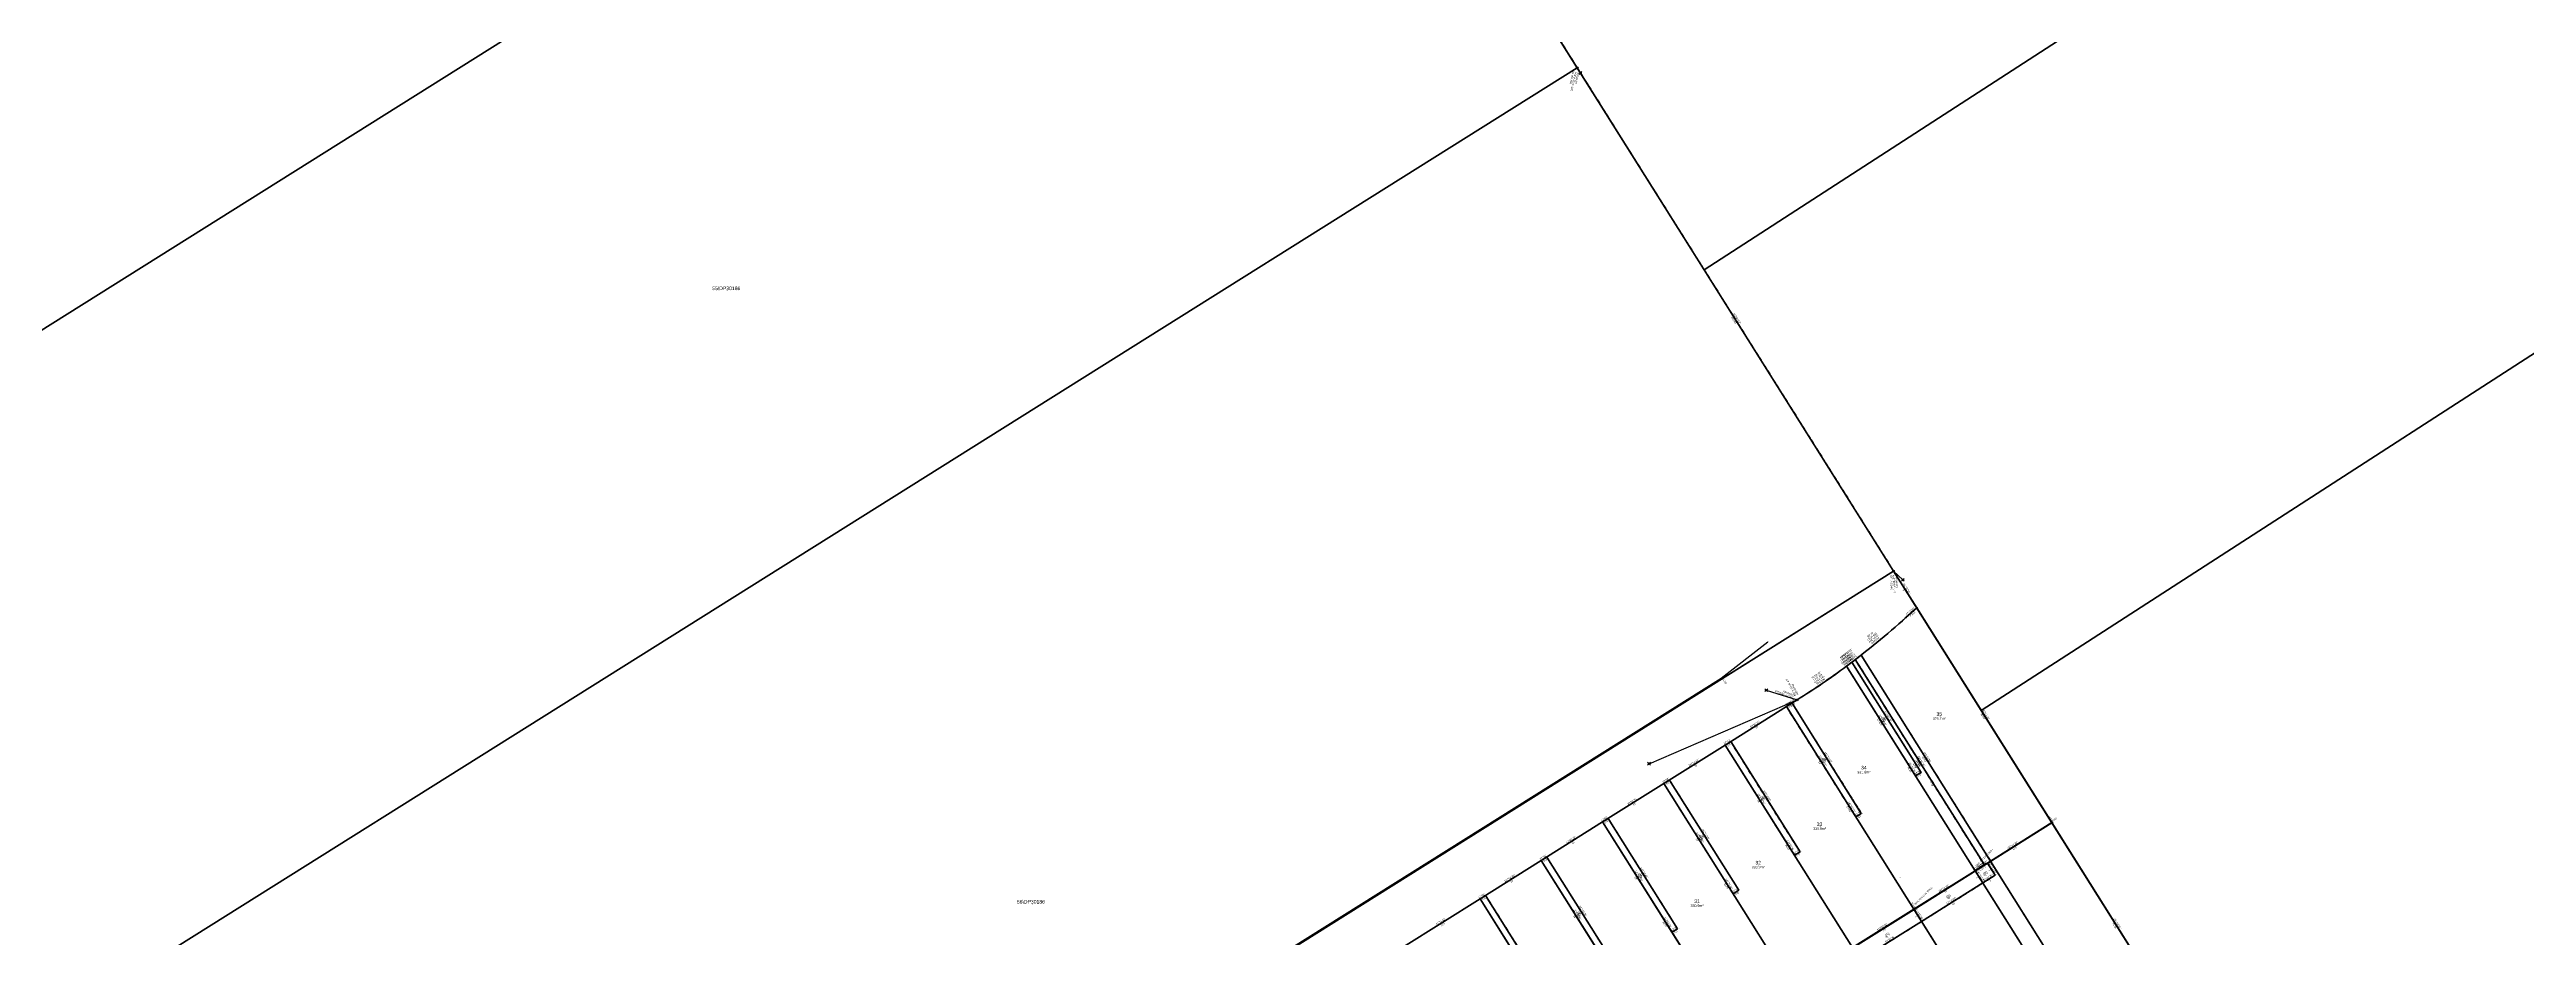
# Model space of a CAD drawing. Extents: x 304674 to 305870, y 6270446 to 6271401.
# Drawn here: x 304849 to 305191.2, y 6270966.6 to 6271089.4 of the extents above; entities that cross this region are included whole.
import ezdxf
from ezdxf.enums import TextEntityAlignment as Align

# ---------------------------------------------------------------- set-up
doc = ezdxf.new("R2010")
doc.units = 0
doc.header["$MEASUREMENT"] = 0
doc.header["$PDMODE"] = 35
doc.header["$PDSIZE"] = 0.2
doc.linetypes.add('EASEMENT', pattern=[1.5, 1, -0.5])
for name, color, linetype, lineweight in [('Adjoining Boundary', 7, 'Continuous', 25), ('Boundary', 5, 'Continuous', 50), ('Connection', 4, 'EASEMENT', 25), ('Drafting', 7, 'Continuous', 25), ('Easement', 8, 'EASEMENT', 25), ('Occupation Fences', 8, 'FENCE', 25), ('Occupation Walls', 7, 'WALL', 25), ('Road', 1, 'Continuous', 50)]:
    doc.layers.add(name, color=color, linetype=linetype, lineweight=lineweight)
doc.layers.add('CG Points', color=7, linetype='Continuous', lineweight=25, plot=False)
doc.layers.add('Lot Definitions', color=3, linetype='Continuous', lineweight=70, plot=False)
for name, color, linetype, plot in [('Monument', 6, 'Continuous', False), ('Occupations', 3, 'Continuous', False), ('RM Connection', 2, 'Continuous', False)]:
    doc.layers.add(name, color=color, linetype=linetype, plot=plot)
doc.styles.get("Standard").update_dxf_attribs({"font": 'arial.ttf'})
doc.linetypes.add('FENCE', pattern='A,1,-0.25,["/",Standard,S=0.35,R=0,X=-0.15,Y=-0.15],-0.25,1', length=2.5)
doc.linetypes.add('WALL', pattern='A,0.75,["\\\\",Standard,S=0.35,R=180,X=0,Y=0],0.25', length=1)

# ---------------------------------------------------------------- blocks, each defined once
blk = doc.blocks.new('RM')
at = {"true_color": 0xffffff}
h = blk.add_hatch(color=7, dxfattribs=at)
h.dxf.hatch_style = 1
h.paths.add_polyline_path([(-0.5, 0, 1), (0.5, 0, 1)])
for radius in [0.5, 0.25]:
    blk.add_circle((0, 0), radius)
blk = doc.blocks.new('POP')
at = {"true_color": 0xffffff}
h = blk.add_hatch(color=7, dxfattribs=at)
h.dxf.hatch_style = 1
h.paths.add_polyline_path([(-0.25, 0, 1), (0.25, 0, 1)])
blk.add_circle((0, 0), 0.25)

msp = doc.modelspace()

# ---------------------------------------------------------------- linework, layer by layer
at = {"layer": 'Adjoining Boundary', "ltscale": 0.5}
for points in [[(305077.62, 6271058.94), (305038.65, 6271120.98), (305276.48, 6271270.38), (305313.34, 6271211.7)], [(304807.6, 6271025.31), (304763.88, 6271094.9), (304972.65, 6271226.06), (305016.36, 6271156.47)], [(305115.9, 6270998), (305077.62, 6271058.94), (305313.34, 6271211.7), (305351.75, 6271150.55)], [(304851.32, 6270955.72), (304807.6, 6271025.31), (305016.36, 6271156.47), (305060.07, 6271086.88)], [(305154.44, 6270936.64), (305115.9, 6270998), (305351.75, 6271150.55), (305390.17, 6271089.4)], [(304895.03, 6270886.14), (304851.32, 6270955.72), (305060.07, 6271086.88), (305103.78, 6271017.29)]]:
    msp.add_lwpolyline(points, close=True, dxfattribs=at)
at = {"layer": 'Boundary', "ltscale": 0.5}
for p, q in [((305106.97, 6271012.21), (305125.64, 6270982.5)), ((305097.28, 6271004.13), (305115.05, 6270975.85)), ((305088.98, 6270998.54), (305106.59, 6270970.53)), ((305098.12, 6270965.21), (305080.52, 6270993.22)), ((305072.05, 6270987.91), (305089.65, 6270959.89)), ((305063.58, 6270982.59), (305081.18, 6270954.57)), ((305125.64, 6270982.5), (305115.05, 6270975.85)), ((305125.64, 6270982.5), (305143.33, 6270954.33)), ((305072.72, 6270949.25), (305055.11, 6270977.27)), ((305115.05, 6270975.85), (305106.59, 6270970.53)), ((305132.66, 6270947.83), (305115.05, 6270975.85)), ((305046.65, 6270971.95), (305064.25, 6270943.93)), ((305056.22, 6270956.7), (305046.65, 6270971.95)), ((305106.59, 6270970.53), (305098.12, 6270965.21)), ((305106.59, 6270970.53), (305124.19, 6270942.51))]:
    msp.add_line(p, q, dxfattribs=at)
at = {"layer": 'Connection', "ltscale": 0.5}
for p, q in [((304885.34, 6271365.05), (305060.07, 6271086.88)), ((305060.07, 6271086.88), (305103.78, 6271017.29))]:
    msp.add_line(p, q, dxfattribs=at)
at = {"layer": 'Easement', "ltscale": 0.5}
for p, q in [((305098.01, 6271004.67), (305107.58, 6270989.43)), ((305116.32, 6270976.64), (305098.49, 6271005.04)), ((305098.49, 6271005.04), (305116.32, 6270976.64)), ((305099.28, 6271005.65), (305117.17, 6270977.18)), ((305106.82, 6270988.95), (305097.28, 6271004.13)), ((305088.98, 6270998.54), (305089.75, 6270999.02)), ((305098.56, 6270983.3), (305088.98, 6270998.54)), ((305089.75, 6270999.02), (305099.32, 6270983.78)), ((305080.52, 6270993.22), (305081.28, 6270993.7)), ((305090.09, 6270977.98), (305080.52, 6270993.22)), ((305090.85, 6270978.46), (305081.28, 6270993.7)), ((305072.05, 6270987.91), (305072.81, 6270988.38)), ((305081.62, 6270972.66), (305072.05, 6270987.91)), ((305072.81, 6270988.38), (305082.39, 6270973.14)), ((305107.58, 6270989.43), (305106.82, 6270988.95)), ((305099.32, 6270983.78), (305098.56, 6270983.3)), ((305063.58, 6270982.59), (305064.34, 6270983.06)), ((305073.16, 6270967.34), (305063.58, 6270982.59)), ((305064.34, 6270983.06), (305073.92, 6270967.82)), ((305055.11, 6270977.27), (305055.88, 6270977.74)), ((305064.69, 6270962.02), (305055.11, 6270977.27)), ((305065.45, 6270962.5), (305055.88, 6270977.74)), ((305090.85, 6270978.46), (305090.09, 6270977.98)), ((305117.17, 6270977.18), (305115.05, 6270975.85)), ((305115.05, 6270975.85), (305116.75, 6270976.91)), ((305117.81, 6270975.22), (305116.75, 6270976.91)), ((305134.77, 6270949.16), (305117.17, 6270977.18)), ((305107.65, 6270968.83), (305116.12, 6270974.15)), ((305116.32, 6270976.64), (305115.05, 6270975.85)), ((305115.05, 6270975.85), (305116.12, 6270974.15)), ((305116.12, 6270974.15), (305117.81, 6270975.22)), ((305046.65, 6270971.95), (305047.41, 6270972.42)), ((305047.41, 6270972.42), (305056.98, 6270957.18)), ((305082.39, 6270973.14), (305081.62, 6270972.66)), ((305106.59, 6270970.53), (305107.65, 6270968.83)), ((305073.92, 6270967.82), (305073.16, 6270967.34)), ((305099.18, 6270963.51), (305107.65, 6270968.83))]:
    msp.add_line(p, q, dxfattribs=at)
for end in [307.8679, 307.3349, 307.0154]:
    msp.add_arc((305032.99, 6271090.91), 108, 306.5364, end, dxfattribs=at)
at = {"layer": 'Lot Definitions', "ltscale": 0.5}
for points in [[(305097.28, 6271004.13, -0.021152), (305090.44, 6270999.46), (305088.98, 6270998.54), (305080.52, 6270993.22), (305072.05, 6270987.91), (305063.58, 6270982.59), (305055.11, 6270977.27), (305046.65, 6270971.95), (305036.06, 6270965.3), (305018.2, 6270954.07), (304996.08, 6270940.18), (304976.17, 6270927.67), (304965.59, 6270921.02), (304957.12, 6270915.7), (304948.66, 6270910.38), (304940.19, 6270905.06), (304931.72, 6270899.74), (304921.14, 6270893.09), (304903.52, 6270882.03), (304901.95, 6270875.13), (304895.03, 6270886.14), (305103.78, 6271017.29), (305106.97, 6271012.21), (305105.48, 6271010.86, -0.024563)], [(305106.97, 6271012.21), (305125.64, 6270982.5), (305115.05, 6270975.85), (305097.28, 6271004.13, 0.024563), (305105.48, 6271010.86)], [(305105.48, 6271010.86), (305106.97, 6271012.21), (305125.64, 6270982.5), (305115.05, 6270975.85), (305097.28, 6271004.13, 0.024563)], [(305117.17, 6270977.18), (305115.05, 6270975.85), (305097.28, 6271004.13, 0.00581), (305099.28, 6271005.65)], [(305115.05, 6270975.85), (305097.28, 6271004.13, 0.003484), (305098.49, 6271005.04), (305116.32, 6270976.64)], [(305106.82, 6270988.95), (305097.28, 6271004.13, 0.00209), (305098.01, 6271004.67), (305107.58, 6270989.43)], [(305097.28, 6271004.13), (305115.05, 6270975.85), (305106.59, 6270970.53), (305088.98, 6270998.54), (305090.44, 6270999.46, 0.019817)], [(305097.28, 6271004.13), (305115.05, 6270975.85), (305106.59, 6270970.53), (305088.98, 6270998.54), (305090.44, 6270999.46, 0.020822)], [(305125.64, 6270982.5), (305143.33, 6270954.33, 0.014078), (305138.09, 6270951.24), (305132.66, 6270947.83), (305115.05, 6270975.85)]]:
    msp.add_lwpolyline(points, format="xyb", close=True, dxfattribs=at)
for points in [[(305098.12, 6270965.21), (305080.52, 6270993.22), (305088.98, 6270998.54), (305106.59, 6270970.53)], [(305099.32, 6270983.78), (305098.56, 6270983.3), (305088.98, 6270998.54), (305089.75, 6270999.02)], [(305089.65, 6270959.89), (305072.05, 6270987.91), (305080.52, 6270993.22), (305098.12, 6270965.21)], [(305090.85, 6270978.46), (305090.09, 6270977.98), (305080.52, 6270993.22), (305081.28, 6270993.7)], [(305072.05, 6270987.91), (305089.65, 6270959.89), (305081.18, 6270954.57), (305063.58, 6270982.59)], [(305082.39, 6270973.14), (305081.62, 6270972.66), (305072.05, 6270987.91), (305072.81, 6270988.38)], [(305072.72, 6270949.25), (305055.11, 6270977.27), (305063.58, 6270982.59), (305081.18, 6270954.57)], [(305073.92, 6270967.82), (305073.16, 6270967.34), (305063.58, 6270982.59), (305064.34, 6270983.06)], [(305064.25, 6270943.93), (305046.65, 6270971.95), (305055.11, 6270977.27), (305072.72, 6270949.25)], [(305065.45, 6270962.5), (305064.69, 6270962.02), (305055.11, 6270977.27), (305055.88, 6270977.74)], [(305115.05, 6270975.85), (305117.17, 6270977.18), (305134.77, 6270949.16), (305132.66, 6270947.83)], [(305116.75, 6270976.91), (305117.81, 6270975.22), (305116.12, 6270974.15), (305115.05, 6270975.85)], [(305115.05, 6270975.85), (305116.12, 6270974.15), (305107.65, 6270968.83), (305106.59, 6270970.53)], [(305124.19, 6270942.51), (305106.59, 6270970.53), (305115.05, 6270975.85), (305132.66, 6270947.83)], [(305050.34, 6270942.57), (305043.69, 6270953.15), (305036.06, 6270965.3), (305046.65, 6270971.95), (305064.25, 6270943.93), (305053.67, 6270937.28)], [(305106.59, 6270970.53), (305107.65, 6270968.83), (305099.18, 6270963.51), (305098.12, 6270965.21)], [(305115.72, 6270937.19), (305098.12, 6270965.21), (305106.59, 6270970.53), (305124.19, 6270942.51)]]:
    msp.add_lwpolyline(points, close=True, dxfattribs=at)
msp.add_lwpolyline([(305046.65, 6270971.95), (305047.41, 6270972.42), (305056.98, 6270957.18), (305056.22, 6270956.7)], dxfattribs=at)
at = {"layer": 'Monument', "ltscale": 0.5}
for p in [(305060.53, 6271086.15), (305105.06, 6271016.07), (305086.19, 6271000.81), (305070, 6270990.64), (305115.05, 6270975.85), (305106.59, 6270970.53)]:
    msp.add_point(p, dxfattribs=at)
at = {"layer": 'Occupation Fences', "ltscale": 0.5}
msp.add_lwpolyline([(304894.95, 6270886.27), (305079.94, 6271002.46), (305086.42, 6271007.49)], dxfattribs=at)
at = {"layer": 'Occupation Walls', "ltscale": 0.5}
msp.add_lwpolyline([(305053.69, 6270937.24), (305064.28, 6270943.88), (305072.74, 6270949.2), (305081.21, 6270954.53), (305089.68, 6270959.85), (305098.14, 6270965.17), (305106.6, 6270970.5), (305125.64, 6270982.45), (305143.3, 6270954.31), (305143.4, 6270954.14)], dxfattribs=at)
at = {"layer": 'Occupations', "ltscale": 0.5}
for p, q in [((305079.94, 6271002.46), (305080.01, 6271002.35)), ((305125.64, 6270982.45), (305125.62, 6270982.49)), ((305125.64, 6270982.45), (305125.66, 6270982.46)), ((305106.6, 6270970.5), (305106.59, 6270970.53))]:
    msp.add_line(p, q, dxfattribs=at)
at = {"layer": 'RM Connection', "ltscale": 0.5}
for p, q in [((305060.53, 6271086.15), (305060.07, 6271086.88)), ((305105.06, 6271016.07), (305103.78, 6271017.29)), ((305086.19, 6271000.81), (305090.44, 6270999.46)), ((305070, 6270990.64), (305090.44, 6270999.46))]:
    msp.add_line(p, q, dxfattribs=at)
at = {"layer": 'Road', "ltscale": 0.5}
for p, q in [((304895.03, 6270886.14), (305103.78, 6271017.29)), ((305103.78, 6271017.29), (305106.97, 6271012.21)), ((305105.48, 6271010.86), (305106.97, 6271012.21)), ((305080.52, 6270993.22), (305088.98, 6270998.54)), ((305088.98, 6270998.54), (305090.44, 6270999.46)), ((305080.52, 6270993.22), (305072.05, 6270987.91)), ((305063.58, 6270982.59), (305072.05, 6270987.91)), ((305055.11, 6270977.27), (305063.58, 6270982.59)), ((305055.11, 6270977.27), (305046.65, 6270971.95)), ((305036.06, 6270965.3), (305046.65, 6270971.95))]:
    msp.add_line(p, q, dxfattribs=at)
for start, end in [(306.5364, 312.1647), (302.1401, 306.5364)]:
    msp.add_arc((305032.99, 6271090.91), 108, start, end, dxfattribs=at)

# ---------------------------------------------------------------- block references
at = {"layer": 'Drafting', "ltscale": 0.5, "xscale": 0.25, "yscale": 0.25, "zscale": 0.25}
for name, p in [('RM', (305060.07, 6271086.88)), ('RM', (305103.78, 6271017.29)), ('POP', (305106.97, 6271012.21)), ('POP', (305105.48, 6271010.86)), ('POP', (305097.28, 6271004.13)), ('POP', (305088.98, 6270998.54)), ('RM', (305090.44, 6270999.46)), ('RM', (305090.44, 6270999.46)), ('POP', (305090.44, 6270999.46)), ('POP', (305080.52, 6270993.22)), ('POP', (305072.05, 6270987.91)), ('POP', (305063.58, 6270982.59)), ('POP', (305125.64, 6270982.5)), ('POP', (305055.11, 6270977.27)), ('POP', (305115.05, 6270975.85)), ('POP', (305046.65, 6270971.95)), ('POP', (305106.59, 6270970.53))]:
    msp.add_blockref(name, p, dxfattribs=at)

# ---------------------------------------------------------------- texts
at = {"layer": 'CG Points', "ltscale": 0.5}
for s, p in [('126be', (305060.07, 6271086.88, 305060.07)), ('383re', (305060.53, 6271086.15, 305060.53)), ('138be', (305077.62, 6271058.94, 305077.62)), ('127se', (304942.51, 6271055.98, 304942.51)), ('58bp', (305103.78, 6271017.29, 305103.78)), ('384re', (305105.06, 6271016.07, 305105.06)), ('50bp', (305106.97, 6271012.21, 305106.97)), ('49bp', (305105.48, 6271010.86, 305105.48)), ('419sp', (305086.42, 6271007.49, 305086.42)), ('66bp', (305097.28, 6271004.13, 305097.28)), ('235bp', (305098.01, 6271004.67, 305098.01)), ('300bp', (305098.49, 6271005.04, 305098.49)), ('308bp', (305099.28, 6271005.65, 305099.28)), ('418sp', (305079.94, 6271002.46, 305079.94)), ('424sp', (305080.01, 6271002.35, 305080.01)), ('387rp', (305086.19, 6271000.81, 305086.19)), ('10bp', (305088.98, 6270998.54, 305088.98)), ('223bp', (305089.75, 6270999.02, 305089.75)), ('15bp', (305090.44, 6270999.46, 305090.44)), ('142be', (305115.9, 6270998, 305115.9)), ('489sp', (305102.42, 6270996.8, 305102.42)), ('437sp', (305110.09, 6270997.11, 305110.09)), ('523sp', (305110.09, 6270997.11, 305110.09)), ('386rp', (305070, 6270990.64, 305070)), ('9bp', (305080.52, 6270993.22, 305080.52)), ('225bp', (305081.28, 6270993.7, 305081.28)), ('487sp', (305094.15, 6270991.16, 305094.15)), ('48bp', (305072.05, 6270987.91, 305072.05)), ('221bp', (305072.81, 6270988.38, 305072.81)), ('438sp', (305099.67, 6270989.7, 305099.67)), ('524sp', (305099.67, 6270989.7, 305099.67)), ('546sp', (305106.79, 6270990.42, 305106.79)), ('233bp', (305106.82, 6270988.95, 305106.82)), ('234bp', (305107.58, 6270989.43, 305107.58)), ('522sp', (305109.19, 6270988, 305109.19)), ('486sp', (305085.68, 6270985.84, 305085.68)), ('232bp', (305099.32, 6270983.78, 305099.32)), ('8bp', (305063.58, 6270982.59, 305063.58)), ('219bp', (305064.34, 6270983.06, 305064.34)), ('485sp', (305077.22, 6270980.52, 305077.22)), ('439sp', (305093.55, 6270981.88, 305093.55)), ('224bp', (305098.56, 6270983.3, 305098.56)), ('421sp', (305125.62, 6270982.49, 305125.62)), ('101bp', (305125.64, 6270982.5, 305125.64)), ('402sp', (305125.64, 6270982.45, 305125.64)), ('420sp', (305125.66, 6270982.46, 305125.66)), ('7bp', (305055.11, 6270977.27, 305055.11)), ('217bp', (305055.88, 6270977.74, 305055.88)), ('226bp', (305090.09, 6270977.98, 305090.09)), ('231bp', (305090.85, 6270978.46, 305090.85)), ('315bp', (305116.75, 6270976.91, 305116.75)), ('309bp', (305117.17, 6270977.18, 305117.17)), ('488sp', (305068.75, 6270975.2, 305068.75)), ('440sp', (305085.08, 6270976.56, 305085.08)), ('68sp', (305104.61, 6270974.9, 305104.61)), ('70sp', (305104.61, 6270974.9, 305104.61)), ('73sp', (305104.61, 6270974.9, 305104.61)), ('74sp', (305104.61, 6270974.9, 305104.61)), ('347sp', (305104.61, 6270974.9, 305104.61)), ('349sp', (305104.61, 6270974.9, 305104.61)), ('84bp', (305115.05, 6270975.85, 305115.05)), ('316bp', (305116.12, 6270974.15, 305116.12)), ('301bp', (305116.32, 6270976.64, 305116.32)), ('534sp', (305116.43, 6270975.53, 305116.43)), ('314bp', (305117.81, 6270975.22, 305117.81)), ('124se', (304984.6, 6270971.16, 304984.6)), ('47bp', (305046.65, 6270971.95, 305046.65)), ('216bp', (305047.41, 6270972.42, 305047.41)), ('441sp', (305076.62, 6270971.24, 305076.62)), ('222bp', (305081.62, 6270972.66, 305081.62)), ('230bp', (305082.39, 6270973.14, 305082.39)), ('83bp', (305106.59, 6270970.53, 305106.59)), ('401sp', (305106.6, 6270970.5, 305106.6)), ('533sp', (305111.35, 6270972.34, 305111.35)), ('484sp', (305060.28, 6270969.88, 305060.28)), ('220bp', (305073.16, 6270967.34, 305073.16)), ('229bp', (305073.92, 6270967.82, 305073.92)), ('532sp', (305102.89, 6270967.02, 305102.89)), ('317bp', (305107.65, 6270968.83, 305107.65))]:
    msp.add_text(s, height=0.0625, dxfattribs=at).set_placement(p, align=Align.BOTTOM_LEFT)
at = {"layer": 'Drafting', "ltscale": 0.5}
for s, rotation, p in [('RM GIP FD', 77.1344, (305059.44, 6271086.48)), ('327°51\'56"-0.864 ', 77.1344, (305059.78, 6271086.4)), ('(DP30186)', 77.1344, (305060.13, 6271086.32)), ('66°38\'55"-22.265 ', 338.3508, (305090.01, 6270999.82)), ('107°34\'25"-4.455 ', 297.4258, (305090.35, 6271000.01)), ('RM DH&W', 297.4258, (305090.67, 6271000.18)), ('RM DH&W', 338.3508, (305090.14, 6271000.15))]:
    msp.add_text(s, height=0.25, rotation=rotation, dxfattribs=at).set_placement(p, align=Align.TOP_RIGHT)
at = {"layer": 'Drafting', "lineweight": 50, "ltscale": 0.5}
for s, p in [('55\\DP30186', (304942.51, 6271055.98)), ('35', (305110.09, 6270997.11)), ('34', (305099.67, 6270989.7)), ('33', (305093.55, 6270981.88)), ('32', (305085.08, 6270976.56)), ('56\\DP30186', (304984.6, 6270971.16)), ('31', (305076.62, 6270971.24))]:
    msp.add_text(s, height=0.5, dxfattribs=at).set_placement(p, align=Align.BOTTOM_CENTER)
at = {"layer": 'Drafting', "ltscale": 0.5}
for s, rotation, p in [('82.181', 302.1344, (305081.72, 6271051.95)), ('147°51\'56"', 302.1344, (305082.14, 6271052.22)), ('6', 302.1292, (305105.17, 6271014.62)), ('147°52\'15"', 302.1292, (305105.59, 6271014.88)), ('47°50\'05"', 42.1647, (305106.06, 6271011.72)), ('2.015', 42.1647, (305106.4, 6271011.35)), ("50°39'", 39.3506, (305100.56, 6271008.5)), ('CH10.606', 39.3506, (305100.8, 6271008.21)), ('ARC10.61', 39.3506, (305101.02, 6271007.94)), ('RAD108', 39.3506, (305101.24, 6271007.67)), ("53°13'", 36.7758, (305096.79, 6271005.54)), ('53°03\'50"', 36.9356, (305097.03, 6271005.72)), ('CH0.905', 36.7758, (305097.02, 6271005.24)), ('ARC0.905', 36.7758, (305097.23, 6271004.96)), ('CH1.505', 36.9356, (305097.25, 6271005.42)), ('52°47\'50"', 37.2022, (305097.42, 6271006.02)), ('ARC1.505', 36.9356, (305097.46, 6271005.14)), ('RAD108', 36.7758, (305097.43, 6271004.68)), ('RAD108', 36.9356, (305097.67, 6271004.86)), ('CH2.51', 37.2022, (305097.65, 6271005.72)), ('ARC2.51', 37.2022, (305097.86, 6271005.44)), ('RAD108', 37.2022, (305098.07, 6271005.17)), ('55°39\'40"', 34.3383, (305093.1, 6271002.91)), ('CH8.283', 34.3383, (305093.31, 6271002.6)), ('ARC8.285', 34.3383, (305093.51, 6271002.31)), ('RAD108', 34.3383, (305093.71, 6271002.02)), ("57°52'", 32.14, (305089.23, 6270999)), ('57°51\'35"', 32.14, (305089.58, 6270999.21)), ('0.9', 32.14, (305089.5, 6270998.57)), ('1.72', 32.14, (305089.85, 6270998.79)), ('327°51\'35"', 302.14, (305102.26, 6270996.68)), ('147°51\'35"', 302.14, (305103, 6270997.19)), ('35.09', 302.1344, (305116.1, 6270997.22)), ('147°51\'55"', 302.1344, (305116.52, 6270997.49)), ("57°52'", 32.14, (305080.76, 6270993.68)), ('57°51\'35"', 32.14, (305084.62, 6270996.1)), ('10', 32.14, (305084.88, 6270995.67)), ('17.925', 302.14, (305101.84, 6270996.41)), ('18', 302.14, (305102.58, 6270996.92)), ('237°51\'35"', 32.14, (305076.15, 6270990.78)), ('10', 32.14, (305076.42, 6270990.35)), ('0.9', 32.14, (305081.03, 6270993.25)), ('18', 302.14, (305093.56, 6270990.79)), ('327°51\'35"', 302.14, (305093.98, 6270991.06)), ('18', 302.14, (305094.32, 6270991.27)), ('147°51\'35"', 302.14, (305094.75, 6270991.54)), ('147°51\'35"', 302.14, (305106.38, 6270990.12)), ('33.535', 302.14, (305107.19, 6270990.71)), ('33.41', 302.14, (305107.19, 6270990.71)), ('147°51\'35"', 302.14, (305107.62, 6270990.97)), ('327°51\'35"', 302.14, (305107.62, 6270990.97)), ('33.63', 302.14, (305108.01, 6270991.28)), ('147°51\'35"', 302.14, (305108.44, 6270991.55)), ("57°52'", 32.14, (305072.3, 6270988.36)), ('0.9', 32.14, (305072.56, 6270987.93)), ('33.41', 302.14, (305105.96, 6270989.86)), ("237°52'", 32.14, (305107.07, 6270989.41)), ('0.9', 32.14, (305107.33, 6270988.98)), ('57°51\'35"', 32.14, (305067.68, 6270985.46)), ('10', 32.14, (305067.95, 6270985.03)), ('18', 302.14, (305085.09, 6270985.47)), ('327°51\'35"', 302.14, (305085.52, 6270985.74)), ('18', 302.14, (305085.85, 6270985.95)), ('327°51\'35"', 302.14, (305086.28, 6270986.22)), ('33.09', 302.14, (305097.57, 6270984.4)), ('147°51\'35"', 302.14, (305098, 6270984.67)), ("237°52'", 32.14, (305098.81, 6270983.75)), ('57°51\'35"', 32.14, (305059.21, 6270980.14)), ("57°52'", 32.14, (305063.83, 6270983.04)), ('0.9', 32.14, (305064.09, 6270982.61)), ('18', 302.14, (305076.62, 6270980.15)), ('327°51\'35"', 302.14, (305077.05, 6270980.42)), ('18', 302.14, (305077.39, 6270980.63)), ('147°51\'35"', 302.14, (305077.81, 6270980.9)), ('0.9', 32.14, (305099.07, 6270983.33)), ("57°52'", 32.14, (305055.36, 6270977.72)), ('0.9', 32.14, (305055.63, 6270977.29)), ('10', 32.14, (305059.48, 6270979.71)), ('33.09', 302.14, (305089.11, 6270979.08)), ('327°51\'35"', 302.14, (305089.53, 6270979.35)), ("237°52'", 32.14, (305090.34, 6270978.43)), ('0.9', 32.14, (305090.61, 6270978.01)), ('237°51\'35"', 32.14, (305115.56, 6270976.46)), ('57°51\'35"', 32.14, (305115.77, 6270976.59)), ('237°51\'35"', 32.14, (305115.98, 6270976.72)), ('327°51\'35"', 302.14, (305117.49, 6270976.2)), ('237°51\'35"', 32.14, (305120.21, 6270979.38)), ('12.5', 32.14, (305120.48, 6270978.96)), ('237°51\'35"', 32.14, (305050.75, 6270974.82)), ('10', 32.14, (305051.01, 6270974.39)), ('18', 302.14, (305068.16, 6270974.83)), ('327°51\'35"', 302.14, (305068.58, 6270975.1)), ('18', 302.14, (305068.92, 6270975.31)), ('147°51\'35"', 302.14, (305069.34, 6270975.58)), ('33.09', 302.14, (305080.64, 6270973.76)), ('147°51\'35"', 302.14, (305081.06, 6270974.03)), ("237°52'", 32.14, (305081.87, 6270973.11)), ('237°51\'35"', 32.14, (305110.69, 6270973.4)), ('2', 302.14, (305115.37, 6270974.87)), ('147°51\'35"', 302.14, (305115.8, 6270975.13)), ('1.5', 32.14, (305115.82, 6270976.03)), ('2', 32.14, (305116.03, 6270976.17)), ('2.5', 32.14, (305116.25, 6270976.3)), ('57°51\'35"', 32.14, (305116.83, 6270974.9)), ('2', 302.14, (305117.07, 6270975.93)), ('2', 32.14, (305117.1, 6270974.47)), ("57°52'", 32.14, (305046.89, 6270972.4)), ('0.9', 32.14, (305047.16, 6270971.97)), ('327°51\'35"', 302.14, (305060.11, 6270969.78)), ('18', 302.14, (305060.45, 6270969.99)), ('327°51\'35"', 302.14, (305060.88, 6270970.26)), ('0.9', 32.14, (305082.14, 6270972.69)), ('147°51\'35"', 302.14, (305107.33, 6270969.81)), ('10', 32.14, (305110.95, 6270972.97)), ('57°51\'35"', 32.14, (305111.75, 6270971.7)), ('10', 32.14, (305112.02, 6270971.28)), ('57°51\'35"', 32.14, (305041.22, 6270968.83)), ('12.5', 32.14, (305041.49, 6270968.41)), ('18', 302.14, (305059.69, 6270969.51)), ('33.09', 302.14, (305072.17, 6270968.44)), ('147°51\'35"', 302.14, (305072.59, 6270968.71)), ("237°52'", 32.14, (305073.4, 6270967.79)), ('0.9', 32.14, (305073.67, 6270967.37)), ('237°51\'35"', 32.14, (305102.22, 6270968.08)), ('10', 32.14, (305102.49, 6270967.65)), ('57°51\'35"', 32.14, (305103.28, 6270966.38)), ('2', 302.14, (305106.91, 6270969.55)), ('33.26', 302.1344, (305134.27, 6270968.28)), ('147°51\'55"', 302.1344, (305134.7, 6270968.55))]:
    msp.add_text(s, height=0.25, rotation=rotation, dxfattribs=at).set_placement(p, align=Align.MIDDLE_CENTER)
for s, rotation, p in [('(DP1230344)', 271.3, (305103.27, 6271016.75)), ('313°42\'00"-1.77 ', 271.3, (305103.62, 6271016.75)), ('RM GIP FD', 271.3, (305103.97, 6271016.76)), ('(0.13)', 302.1397, (305080.01, 6271002.35)), ('(0.02)', 32.1342, (305125.66, 6270982.46)), ('NAIL IN CONC WALL', 45, (305115.3, 6270976.35)), ('NAIL IN CONC WALL', 45, (305106.84, 6270971.03))]:
    msp.add_text(s, height=0.25, rotation=rotation, dxfattribs=at).set_placement(p, align=Align.BOTTOM_LEFT)
at = {"layer": 'Drafting', "lineweight": 35, "ltscale": 0.5}
for s, rotation, p in [('(B)', 302.1401, (305102.42, 6270996.8)), ('(B)', 302.1401, (305094.15, 6270991.16)), ('(A)', 302.1401, (305106.79, 6270990.42)), ('(G)', 302.1401, (305109.19, 6270988)), ('(B)', 302.1401, (305085.68, 6270985.84)), ('(B)', 302.1401, (305077.22, 6270980.52)), ('(B)', 302.1401, (305068.75, 6270975.2)), ('(A)', 32.1401, (305116.43, 6270975.53)), ('(B)', 302.1401, (305060.28, 6270969.88)), ('(A)', 32.1401, (305111.35, 6270972.34)), ('(A)', 32.1401, (305102.89, 6270967.02))]:
    msp.add_text(s, height=0.35, rotation=rotation, dxfattribs=at).set_placement(p, align=Align.MIDDLE_CENTER)
for s, p in [('426.7m²', (305110.09, 6270996.61)), ('331.8m²', (305099.67, 6270989.2)), ('330.9m²', (305093.55, 6270981.38)), ('330.9m²', (305085.08, 6270976.06)), ('330.9m²', (305076.62, 6270970.74))]:
    msp.add_text(s, height=0.35, dxfattribs=at).set_placement(p, align=Align.BOTTOM_CENTER)
at = {"layer": 'Drafting', "ltscale": 0.5}
for s, rotation, p in [('(0.04)', 302.1392, (305125.62, 6270982.49)), ('(0.03)', 302.14, (305106.59, 6270970.53))]:
    msp.add_text(s, height=0.25, rotation=rotation, dxfattribs=at).set_placement(p, align=Align.BOTTOM_RIGHT)
at = {"layer": 'Lot Definitions', "lineweight": 35, "ltscale": 0.5}
for s, p in [('E20', (305102.42, 6270996.52)), ('E18', (305094.15, 6270990.89)), ('E81', (305106.79, 6270990.14)), ('E56', (305109.19, 6270987.72)), ('E17', (305085.68, 6270985.57)), ('E16', (305077.22, 6270980.25)), ('E19', (305068.75, 6270974.93)), ('E69', (305116.43, 6270975.26)), ('E68', (305111.35, 6270972.06)), ('E15', (305060.28, 6270969.61)), ('E67', (305102.89, 6270966.74))]:
    msp.add_text(s, height=0.188, dxfattribs=at).set_placement(p, align=Align.MIDDLE_CENTER)

doc.saveas('drawing.dxf')
